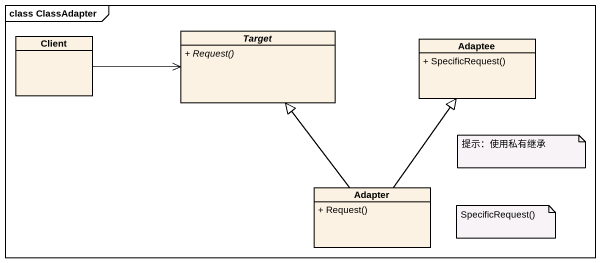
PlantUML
@startuml
mainframe class ClassAdapter
hide circle
hide empty members
skinparam classAttributeIconSize 0
class Client
abstract class Target {
  {abstract} + Request()
}
class Adaptee {
  + SpecificRequest()
}
class Adapter {
  + Request()
}
Client -right-> Target
Adapter -up-|> Target
Adapter -up-|> Adaptee
note as N1
  提示：使用私有继承
end note
note as N2
  SpecificRequest()
end note
@enduml
